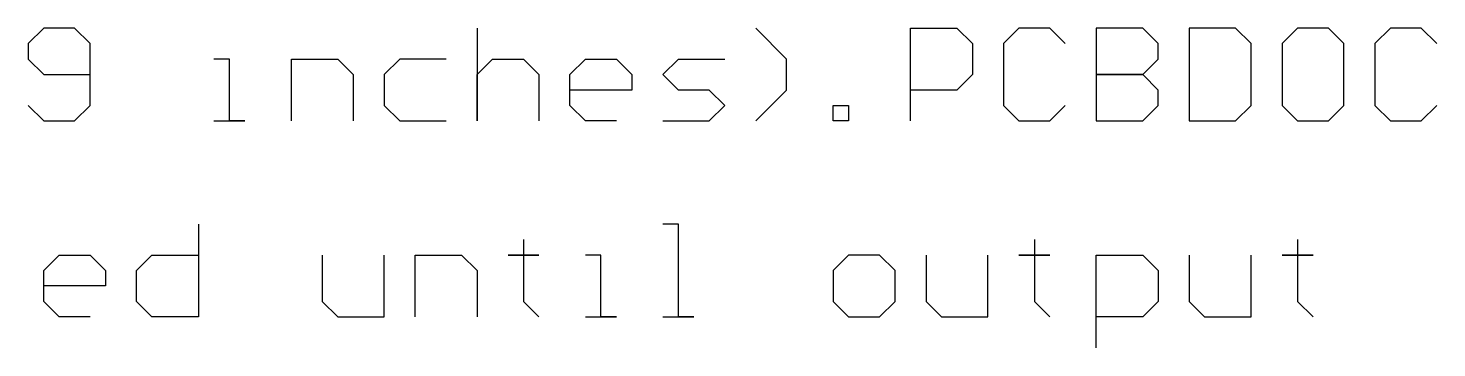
# Model space of a CAD drawing. Header units: millimetres. Extents: x 3.26 to 13.14, y 5.38 to 10.83.
# Drawn here: x 10.663 to 12.028, y 10.057 to 10.367 of the extents above; entities that cross this region are included whole.
import ezdxf

# ---------------------------------------------------------------- set-up
doc = ezdxf.new("R2010")
doc.units = ezdxf.units.MM
doc.header["$MEASUREMENT"] = 0
doc.layers.add('Mechanical4', color=56, linetype='Continuous')

msp = doc.modelspace()

# ---------------------------------------------------------------- linework, layer by layer
at = {"layer": 'Mechanical4'}
for p, q in [((10.6782, 10.367), (10.6632, 10.352)), ((10.7082, 10.367), (10.6782, 10.367)), ((10.7232, 10.352), (10.7082, 10.367)), ((11.098, 10.367), (11.098, 10.277)), ((11.3979, 10.337), (11.3679, 10.367)), ((11.5179, 10.277), (11.5179, 10.367)), ((11.5179, 10.367), (11.5629, 10.367)), ((11.5629, 10.367), (11.5779, 10.352)), ((11.6229, 10.367), (11.6079, 10.352)), ((11.6529, 10.367), (11.6229, 10.367)), ((11.6678, 10.352), (11.6529, 10.367)), ((11.6978, 10.367), (11.6978, 10.277)), ((11.7428, 10.367), (11.6978, 10.367)), ((11.7578, 10.352), (11.7428, 10.367)), ((11.7878, 10.367), (11.7878, 10.277)), ((11.8328, 10.367), (11.7878, 10.367)), ((11.8478, 10.352), (11.8328, 10.367)), ((11.8928, 10.367), (11.8778, 10.352)), ((11.9228, 10.367), (11.8928, 10.367)), ((11.9378, 10.352), (11.9228, 10.367)), ((11.9827, 10.367), (11.9677, 10.352)), ((12.0127, 10.367), (11.9827, 10.367)), ((12.0277, 10.352), (12.0127, 10.367)), ((10.6632, 10.352), (10.6632, 10.337)), ((10.7232, 10.292), (10.7232, 10.352)), ((11.5779, 10.352), (11.5779, 10.322)), ((11.6079, 10.352), (11.6079, 10.292)), ((11.7578, 10.337), (11.7578, 10.352)), ((11.8478, 10.292), (11.8478, 10.352)), ((11.8778, 10.352), (11.8778, 10.292)), ((11.9378, 10.292), (11.9378, 10.352)), ((11.9677, 10.352), (11.9677, 10.292)), ((10.6632, 10.337), (10.6782, 10.322)), ((10.8581, 10.337), (10.8431, 10.337)), ((10.8581, 10.277), (10.8581, 10.337)), ((10.9181, 10.277), (10.9181, 10.337)), ((10.9181, 10.337), (10.9631, 10.337)), ((10.9631, 10.337), (10.9781, 10.322)), ((11.0231, 10.337), (11.0081, 10.322)), ((11.068, 10.337), (11.0231, 10.337)), ((11.098, 10.322), (11.113, 10.337)), ((11.113, 10.337), (11.143, 10.337)), ((11.143, 10.337), (11.158, 10.322)), ((11.188, 10.322), (11.203, 10.337)), ((11.203, 10.337), (11.233, 10.337)), ((11.233, 10.337), (11.248, 10.322)), ((11.278, 10.322), (11.293, 10.337)), ((11.293, 10.337), (11.338, 10.337)), ((11.3979, 10.307), (11.3979, 10.337)), ((11.7428, 10.322), (11.7578, 10.337)), ((10.6782, 10.322), (10.7232, 10.322)), ((10.9781, 10.322), (10.9781, 10.277)), ((11.0081, 10.322), (11.0081, 10.292)), ((11.098, 10.277), (11.098, 10.322)), ((11.158, 10.322), (11.158, 10.277)), ((11.188, 10.292), (11.188, 10.322)), ((11.248, 10.322), (11.248, 10.307)), ((11.293, 10.307), (11.278, 10.322)), ((11.5779, 10.322), (11.5629, 10.307)), ((11.7428, 10.322), (11.6978, 10.322)), ((11.6978, 10.322), (11.7428, 10.322)), ((11.7578, 10.307), (11.7428, 10.322)), ((11.248, 10.307), (11.188, 10.307)), ((11.323, 10.307), (11.293, 10.307)), ((11.338, 10.292), (11.323, 10.307)), ((11.3679, 10.277), (11.3979, 10.307)), ((11.5629, 10.307), (11.5179, 10.307)), ((11.7578, 10.292), (11.7578, 10.307)), ((10.6632, 10.292), (10.6782, 10.277)), ((10.7082, 10.277), (10.7232, 10.292)), ((11.0081, 10.292), (11.0231, 10.277)), ((11.203, 10.277), (11.188, 10.292)), ((11.323, 10.277), (11.338, 10.292)), ((11.4429, 10.277), (11.4429, 10.292)), ((11.4429, 10.292), (11.4579, 10.292)), ((11.4579, 10.292), (11.4579, 10.277)), ((11.6079, 10.292), (11.6229, 10.277)), ((11.6529, 10.277), (11.6678, 10.292)), ((11.7428, 10.277), (11.7578, 10.292)), ((11.8328, 10.277), (11.8478, 10.292)), ((11.8778, 10.292), (11.8928, 10.277)), ((11.9228, 10.277), (11.9378, 10.292)), ((11.9677, 10.292), (11.9827, 10.277)), ((12.0127, 10.277), (12.0277, 10.292)), ((10.6782, 10.277), (10.7082, 10.277)), ((10.8431, 10.277), (10.8731, 10.277)), ((10.8731, 10.277), (10.8581, 10.277)), ((11.0231, 10.277), (11.068, 10.277)), ((11.233, 10.277), (11.203, 10.277)), ((11.278, 10.277), (11.323, 10.277)), ((11.4579, 10.277), (11.4429, 10.277)), ((11.6229, 10.277), (11.6529, 10.277)), ((11.6978, 10.277), (11.7428, 10.277)), ((11.7878, 10.277), (11.8328, 10.277)), ((11.8928, 10.277), (11.9228, 10.277)), ((11.9827, 10.277), (12.0127, 10.277)), ((10.8281, 10.177), (10.8281, 10.087)), ((11.293, 10.177), (11.278, 10.177)), ((11.293, 10.087), (11.293, 10.177)), ((11.143, 10.162), (11.143, 10.147)), ((11.6379, 10.162), (11.6379, 10.147)), ((11.8928, 10.162), (11.8928, 10.147)), ((10.6782, 10.132), (10.6932, 10.147)), ((10.6932, 10.147), (10.7232, 10.147)), ((10.7232, 10.147), (10.7381, 10.132)), ((10.7681, 10.132), (10.7831, 10.147)), ((10.7831, 10.147), (10.8281, 10.147)), ((10.9481, 10.147), (10.9481, 10.102)), ((11.0081, 10.087), (11.0081, 10.147)), ((11.038, 10.087), (11.038, 10.147)), ((11.038, 10.147), (11.083, 10.147)), ((11.083, 10.147), (11.098, 10.132)), ((11.143, 10.147), (11.128, 10.147)), ((11.128, 10.147), (11.158, 10.147)), ((11.158, 10.147), (11.143, 10.147)), ((11.143, 10.147), (11.143, 10.102)), ((11.218, 10.147), (11.203, 10.147)), ((11.218, 10.087), (11.218, 10.147)), ((11.4579, 10.147), (11.4429, 10.132)), ((11.4879, 10.147), (11.4579, 10.147)), ((11.5029, 10.132), (11.4879, 10.147)), ((11.5329, 10.147), (11.5329, 10.102)), ((11.5929, 10.087), (11.5929, 10.147)), ((11.6379, 10.147), (11.6229, 10.147)), ((11.6229, 10.147), (11.6529, 10.147)), ((11.6529, 10.147), (11.6379, 10.147)), ((11.6379, 10.147), (11.6379, 10.102)), ((11.6978, 10.057), (11.6978, 10.147)), ((11.6978, 10.147), (11.7428, 10.147)), ((11.7428, 10.147), (11.7578, 10.132)), ((11.7878, 10.147), (11.7878, 10.102)), ((11.8478, 10.087), (11.8478, 10.147)), ((11.8928, 10.147), (11.8778, 10.147)), ((11.8778, 10.147), (11.9078, 10.147)), ((11.9078, 10.147), (11.8928, 10.147)), ((11.8928, 10.147), (11.8928, 10.102)), ((10.6782, 10.102), (10.6782, 10.132)), ((10.7381, 10.132), (10.7381, 10.117)), ((10.7681, 10.102), (10.7681, 10.132)), ((11.098, 10.132), (11.098, 10.087)), ((11.4429, 10.132), (11.4429, 10.102)), ((11.5029, 10.102), (11.5029, 10.132)), ((11.7578, 10.132), (11.7578, 10.102)), ((10.7381, 10.117), (10.6782, 10.117)), ((10.6932, 10.087), (10.6782, 10.102)), ((10.7831, 10.087), (10.7681, 10.102)), ((10.9481, 10.102), (10.9631, 10.087)), ((11.143, 10.102), (11.158, 10.087)), ((11.4429, 10.102), (11.4579, 10.087)), ((11.4879, 10.087), (11.5029, 10.102)), ((11.5329, 10.102), (11.5479, 10.087)), ((11.6379, 10.102), (11.6529, 10.087)), ((11.7578, 10.102), (11.7428, 10.087)), ((11.7878, 10.102), (11.8028, 10.087)), ((11.8928, 10.102), (11.9078, 10.087)), ((10.7232, 10.087), (10.6932, 10.087)), ((10.8281, 10.087), (10.7831, 10.087)), ((10.9631, 10.087), (11.0081, 10.087)), ((11.203, 10.087), (11.233, 10.087)), ((11.233, 10.087), (11.218, 10.087)), ((11.278, 10.087), (11.308, 10.087)), ((11.308, 10.087), (11.293, 10.087)), ((11.4579, 10.087), (11.4879, 10.087)), ((11.5479, 10.087), (11.5929, 10.087)), ((11.7428, 10.087), (11.6978, 10.087)), ((11.8028, 10.087), (11.8478, 10.087))]:
    msp.add_line(p, q, dxfattribs=at)

doc.saveas('drawing.dxf')
